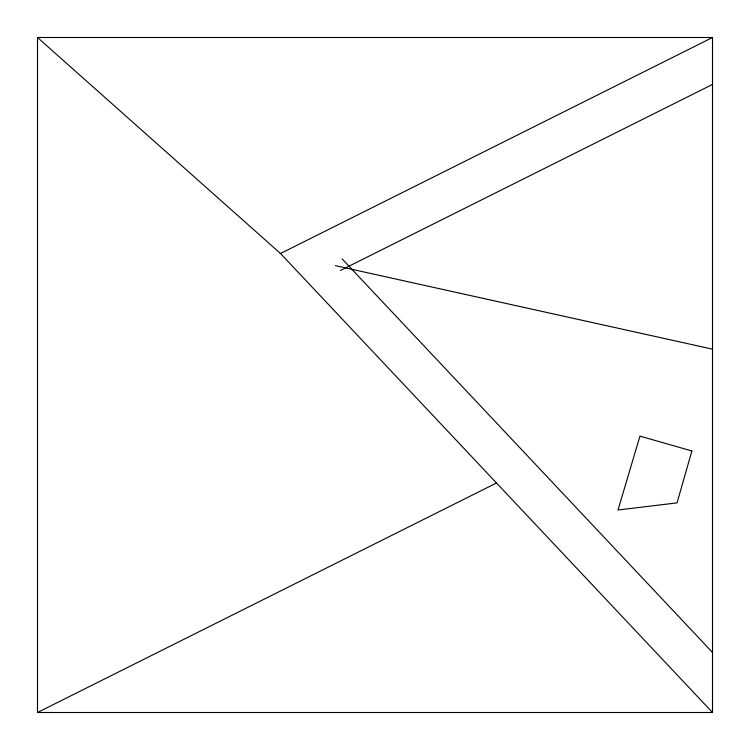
<?xml version="1.0" encoding="UTF-8"?>
<svg xmlns="http://www.w3.org/2000/svg" width="750" height="750" viewBox="0 0 750 750"><rect width="100%" height="100%" fill="white"/><g stroke="black" fill="none" stroke-linecap="round" stroke-linejoin="round"><path stroke-width="1.12" d="M280.275 253.612L712.5 37.5L712.5 712.5L37.5 712.5L37.5 37.5L712.5 37.5M340.378 270.487L712.5 84.422M37.5 712.5L496.5 483M335.353 265.65L712.5 349.153M37.5 37.5L280.5 253.5L712.5 712.5M342.103 258.9L712.5 652.444M691.875 450.956L677.044 502.875L618 510L639.956 436.125L691.875 450.956"/></g></svg>
